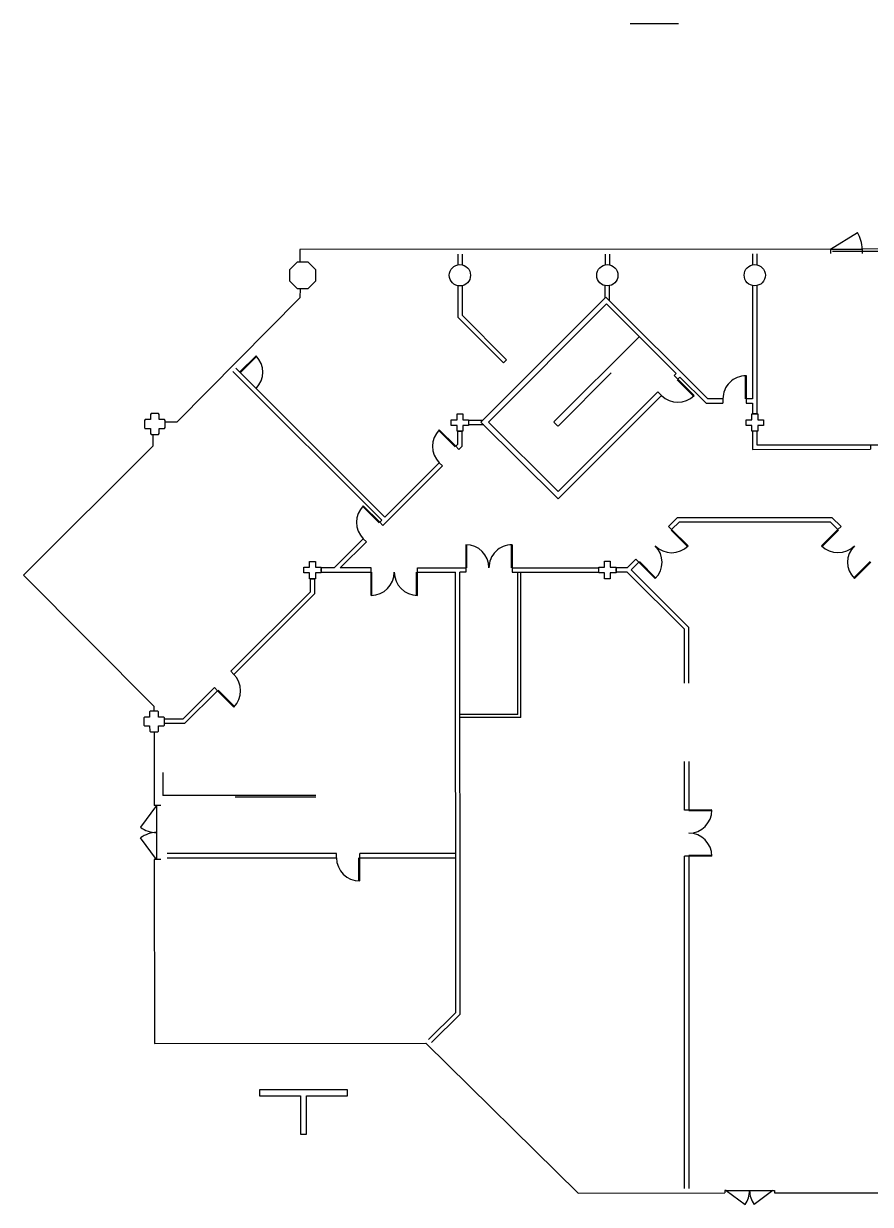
# Model space of a CAD drawing. Header units: metres. Extents: x -170671 to 7046476, y -35663801 to 566855.
# Drawn here: x 5975 to 8874, y 4118 to 8163 of the extents above; entities that cross this region are included whole.
import ezdxf

# ---------------------------------------------------------------- set-up
doc = ezdxf.new("R2010")
doc.units = ezdxf.units.M
doc.header["$LTSCALE"] = 100
for name, color, linetype in [('0-cloison', 250, 'Continuous'), ('0-mur', 250, 'Continuous'), ('0-porte', 6, 'Continuous'), ('G-portes', 250, 'Continuous')]:
    doc.layers.add(name, color=color, linetype=linetype)

# ---------------------------------------------------------------- blocks, each defined once
blk = doc.blocks.new('NGF')
blk.add_line((-82.5, -18.4), (82.5, -18.4))

msp = doc.modelspace()

# ---------------------------------------------------------------- linework, layer by layer
at = {"layer": '0-cloison', "color": 0}
for p, q in [((7461.548, 7372.808), (7461.566, 7336.812)), ((7476.433, 7372.793), (7476.429, 7336.842)), ((7966.358, 7373.279), (7966.368, 7336.484)), ((7981.228, 7373.31), (7981.237, 7336.516)), ((8471.169, 7373.749), (8471.173, 7336.605)), ((8486.038, 7373.781), (8486.036, 7336.635)), ((7461.573, 7264.715), (7461.596, 7157.467)), ((7476.451, 7264.698), (7476.474, 7163.625)), ((7966.392, 7223.312), (7966.385, 7265.235)), ((7981.264, 7214.132), (7981.248, 7265.265)), ((8471.184, 7265.355), (8471.272, 6877.542)), ((8486.063, 7265.338), (8486.15, 6825.941)), ((7476.474, 7163.625), (7476.474, 7163.625)), ((7476.474, 7163.625), (7476.474, 7163.625)), ((7628.565, 7011.606), (7476.474, 7163.625)), ((7461.596, 7157.467), (7461.596, 7157.467)), ((7461.596, 7157.467), (7461.596, 7157.467)), ((7618.055, 7001.093), (7461.596, 7157.467)), ((7628.565, 7011.606), (7618.055, 7001.093)), ((7618.055, 7001.093), (7618.055, 7001.093)), ((7618.055, 7001.093), (7618.055, 7001.093)), ((7628.565, 7011.606), (7628.565, 7011.606)), ((7628.565, 7011.606), (7628.565, 7011.606)), ((6691.325, 6971.542), (7201.486, 6461.617)), ((6701.835, 6982.056), (7212.003, 6472.132)), ((8318.012, 6877.511), (8318.012, 6877.511)), ((8318.012, 6877.511), (8318.012, 6877.511)), ((8445.987, 6877.522), (8445.987, 6877.522)), ((8448.963, 6877.519), (8448.957, 6862.68)), ((8471.272, 6877.542), (8448.963, 6877.519)), ((8448.963, 6877.519), (8448.963, 6877.519)), ((8448.963, 6877.519), (8448.963, 6877.519)), ((8448.963, 6877.519), (8448.963, 6877.519)), ((8448.963, 6877.519), (8448.963, 6877.519)), ((8448.963, 6877.519), (8448.963, 6877.519)), ((8471.272, 6877.542), (8471.272, 6877.542)), ((8471.272, 6877.542), (8471.272, 6877.542)), ((8311.857, 6862.639), (8311.857, 6862.639)), ((8311.857, 6862.639), (8311.857, 6862.639)), ((8448.957, 6862.68), (8448.957, 6862.68)), ((8448.957, 6862.68), (8448.957, 6862.68)), ((8448.957, 6862.68), (8471.275, 6862.655)), ((8471.275, 6862.655), (8471.275, 6862.655)), ((8471.275, 6862.655), (8471.275, 6862.655)), ((8471.275, 6862.655), (8471.281, 6825.909)), ((7546.661, 6803.403), (7498.858, 6803.417)), ((7461.695, 6721.906), (7461.685, 6766.219)), ((7476.565, 6715.763), (7476.557, 6766.201)), ((7550.769, 6788.538), (7498.862, 6788.53)), ((8471.299, 6766.411), (8471.3, 6704.47)), ((8486.162, 6766.442), (8486.176, 6719.491)), ((7461.695, 6721.906), (7454.68, 6714.928)), ((7454.68, 6714.928), (7454.68, 6714.928)), ((7454.68, 6714.928), (7454.68, 6714.928)), ((7454.68, 6714.928), (7454.68, 6714.928)), ((7454.68, 6714.928), (7454.68, 6714.928)), ((7454.68, 6714.928), (7454.68, 6714.928)), ((7454.68, 6714.928), (7465.207, 6704.383)), ((7461.695, 6721.906), (7461.695, 6721.906)), ((7461.695, 6721.906), (7461.695, 6721.906)), ((7476.565, 6715.763), (7465.207, 6704.383)), ((7476.565, 6715.763), (7476.565, 6715.763)), ((7476.565, 6715.763), (7476.565, 6715.763)), ((8486.176, 6719.491), (8874.48, 6719.551)), ((8486.176, 6719.491), (8486.176, 6719.491)), ((8486.176, 6719.491), (8486.176, 6719.491)), ((8874.48, 6719.551), (8874.473, 6704.563)), ((7465.207, 6704.383), (7465.207, 6704.383)), ((7465.207, 6704.383), (7465.207, 6704.383)), ((8471.3, 6704.47), (8874.473, 6704.563)), ((8471.3, 6704.47), (8471.3, 6704.47)), ((8471.3, 6704.47), (8471.3, 6704.47)), ((7409.129, 6648.273), (7204.998, 6444.094)), ((7398.602, 6658.818), (7212.003, 6472.132)), ((7398.602, 6658.818), (7398.602, 6658.818)), ((7398.602, 6658.818), (7398.602, 6658.818)), ((7398.602, 6658.818), (7398.602, 6658.818)), ((7398.602, 6658.818), (7398.602, 6658.818)), ((7398.602, 6658.818), (7409.129, 6648.273)), ((7409.129, 6648.273), (7409.129, 6648.273)), ((7409.129, 6648.273), (7409.129, 6648.273)), ((7212.003, 6472.132), (7212.003, 6472.132)), ((7212.003, 6472.132), (7212.003, 6472.132)), ((8214.524, 6471.406), (8183.577, 6440.43)), ((8214.524, 6471.406), (8743.057, 6471.485)), ((8214.524, 6471.406), (8214.524, 6471.406)), ((8214.524, 6471.406), (8214.524, 6471.406)), ((8743.057, 6471.485), (8743.057, 6471.485)), ((8743.057, 6471.485), (8743.057, 6471.485)), ((8743.057, 6471.485), (8774.014, 6440.571)), ((7201.486, 6461.617), (7194.48, 6454.592)), ((7194.48, 6454.592), (7194.48, 6454.592)), ((7194.48, 6454.592), (7194.48, 6454.592)), ((7194.48, 6454.592), (7194.48, 6454.592)), ((7194.48, 6454.592), (7194.48, 6454.592)), ((7194.48, 6454.592), (7194.48, 6454.592)), ((7194.48, 6454.592), (7204.998, 6444.094)), ((7201.486, 6461.617), (7201.486, 6461.617)), ((7201.486, 6461.617), (7201.486, 6461.617)), ((7204.998, 6444.094), (7204.998, 6444.094)), ((7204.998, 6444.094), (7204.998, 6444.094)), ((8183.577, 6440.43), (8183.577, 6440.43)), ((8183.577, 6440.43), (8183.577, 6440.43)), ((8194.094, 6429.933), (8183.577, 6440.43)), ((8220.699, 6456.506), (8194.094, 6429.933)), ((8220.699, 6456.506), (8736.903, 6456.613)), ((8220.699, 6456.506), (8220.699, 6456.506)), ((8220.699, 6456.506), (8220.699, 6456.506)), ((8736.903, 6456.613), (8736.903, 6456.613)), ((8736.903, 6456.613), (8736.903, 6456.613)), ((8736.903, 6456.613), (8763.498, 6430.057)), ((8763.498, 6430.057), (8774.014, 6440.571)), ((8774.014, 6440.571), (8774.014, 6440.571)), ((8774.014, 6440.571), (8774.014, 6440.571)), ((7138.403, 6398.482), (7038.454, 6298.508)), ((7138.403, 6398.482), (7138.403, 6398.482)), ((7138.403, 6398.482), (7138.403, 6398.482)), ((7138.403, 6398.482), (7138.403, 6398.482)), ((7138.403, 6398.482), (7138.403, 6398.482)), ((7138.403, 6398.482), (7148.92, 6387.984)), ((8191.989, 6427.82), (8191.989, 6427.82)), ((8194.094, 6429.933), (8194.094, 6429.933)), ((8194.094, 6429.933), (8194.094, 6429.933)), ((8194.094, 6429.933), (8194.094, 6429.933)), ((8194.094, 6429.933), (8194.094, 6429.933)), ((8194.094, 6429.933), (8194.094, 6429.933)), ((8763.498, 6430.057), (8763.498, 6430.057)), ((8763.498, 6430.057), (8763.498, 6430.057)), ((8763.498, 6430.057), (8763.498, 6430.057)), ((8763.498, 6430.057), (8763.498, 6430.057)), ((8763.498, 6430.057), (8763.498, 6430.057)), ((8765.608, 6427.939), (8765.608, 6427.939)), ((7148.92, 6387.984), (7059.488, 6298.525)), ((7148.92, 6387.984), (7148.92, 6387.984)), ((7148.92, 6387.984), (7148.92, 6387.984)), ((8071.428, 6328.211), (8041.922, 6298.718)), ((8081.94, 6317.713), (8055.526, 6291.277)), ((8071.428, 6328.211), (8071.428, 6328.211)), ((8071.428, 6328.211), (8071.428, 6328.211)), ((8081.94, 6317.713), (8071.428, 6328.211)), ((8081.94, 6317.713), (8081.94, 6317.713)), ((8081.94, 6317.713), (8081.94, 6317.713)), ((8081.94, 6317.713), (8081.94, 6317.713)), ((8081.94, 6317.713), (8081.94, 6317.713)), ((8081.94, 6317.713), (8081.94, 6317.713)), ((8084.045, 6319.826), (8084.045, 6319.826)), ((8873.601, 6319.994), (8873.601, 6319.994)), ((6994.158, 6283.638), (7165.03, 6283.65)), ((7038.454, 6298.508), (6994.164, 6298.477)), ((7038.454, 6298.508), (7038.454, 6298.508)), ((7038.454, 6298.508), (7038.454, 6298.508)), ((7165.02, 6298.536), (7059.488, 6298.525)), ((7059.488, 6298.525), (7059.488, 6298.525)), ((7059.488, 6298.525), (7059.488, 6298.525)), ((7165.02, 6298.536), (7165.02, 6298.536)), ((7165.02, 6298.536), (7165.02, 6298.536)), ((7165.03, 6283.65), (7165.02, 6298.536)), ((7165.03, 6283.65), (7165.03, 6283.65)), ((7165.03, 6283.65), (7165.03, 6283.65)), ((7165.03, 6283.65), (7165.03, 6283.65)), ((7165.03, 6283.65), (7165.03, 6283.65)), ((7165.03, 6283.65), (7165.03, 6283.65)), ((7168.006, 6283.647), (7168.006, 6283.647)), ((7320.692, 6283.713), (7320.692, 6283.713)), ((7323.668, 6283.709), (7323.674, 6298.549)), ((7323.668, 6283.709), (7454.353, 6283.714)), ((7323.668, 6283.709), (7323.668, 6283.709)), ((7323.668, 6283.709), (7323.668, 6283.709)), ((7323.668, 6283.709), (7323.668, 6283.709)), ((7323.668, 6283.709), (7323.668, 6283.709)), ((7323.668, 6283.709), (7323.668, 6283.709)), ((7323.674, 6298.549), (7489.046, 6298.608)), ((7323.674, 6298.549), (7323.674, 6298.549)), ((7323.674, 6298.549), (7323.674, 6298.549)), ((7454.353, 6283.714), (7454.353, 6283.714)), ((7454.353, 6283.714), (7454.353, 6283.714)), ((7454.678, 4775.876), (7454.353, 6283.714)), ((7469.216, 6283.744), (7469.216, 6283.744)), ((7469.216, 6283.744), (7469.216, 6283.744)), ((7469.547, 4769.733), (7469.216, 6283.744)), ((7489.056, 6283.722), (7469.216, 6283.744)), ((7489.046, 6298.608), (7489.046, 6298.608)), ((7489.046, 6298.608), (7489.046, 6298.608)), ((7489.046, 6298.608), (7489.046, 6298.608)), ((7489.046, 6298.608), (7489.046, 6298.608)), ((7489.046, 6298.608), (7489.046, 6298.608)), ((7489.046, 6298.608), (7489.056, 6283.722)), ((7489.056, 6283.722), (7489.056, 6283.722)), ((7489.056, 6283.722), (7489.056, 6283.722)), ((7492.022, 6298.605), (7492.022, 6298.605)), ((7644.724, 6298.624), (7644.724, 6298.624)), ((7647.7, 6298.621), (7647.694, 6283.781)), ((7647.694, 6283.781), (7944.283, 6283.802)), ((7647.694, 6283.781), (7647.694, 6283.781)), ((7647.694, 6283.781), (7647.694, 6283.781)), ((7647.7, 6298.621), (7944.279, 6298.689)), ((7647.7, 6298.621), (7647.7, 6298.621)), ((7647.7, 6298.621), (7647.7, 6298.621)), ((7647.7, 6298.621), (7647.7, 6298.621)), ((7647.7, 6298.621), (7647.7, 6298.621)), ((7647.7, 6298.621), (7647.7, 6298.621)), ((7667.529, 6283.759), (7667.529, 6283.759)), ((7667.631, 5796.315), (7667.529, 6283.759)), ((7677.446, 6283.747), (7677.446, 6283.747)), ((7677.553, 5786.396), (7677.446, 6283.747)), ((8041.922, 6298.718), (8003.769, 6298.717)), ((8041.932, 6283.832), (8003.772, 6283.83)), ((8041.922, 6298.718), (8041.922, 6298.718)), ((8041.922, 6298.718), (8041.922, 6298.718)), ((8041.932, 6283.832), (8041.932, 6283.832)), ((8041.932, 6283.832), (8041.932, 6283.832)), ((8237.549, 6088.323), (8041.932, 6283.832)), ((8055.526, 6291.277), (8055.526, 6291.277)), ((8055.526, 6291.277), (8055.526, 6291.277)), ((8252.421, 6094.479), (8055.526, 6291.277)), ((6956.992, 6217.013), (6956.991, 6261.278)), ((6971.867, 6210.872), (6971.86, 6261.31)), ((6684.491, 5944.411), (6956.992, 6217.013)), ((6695.017, 5933.866), (6971.867, 6210.872)), ((6956.992, 6217.013), (6956.992, 6217.013)), ((6956.992, 6217.013), (6956.992, 6217.013)), ((6971.867, 6210.872), (6971.867, 6210.872)), ((6971.867, 6210.872), (6971.867, 6210.872)), ((8237.549, 6088.323), (8237.549, 6088.323)), ((8237.549, 6088.323), (8237.549, 6088.323)), ((8237.594, 5903.354), (8237.549, 6088.323)), ((8252.421, 6094.479), (8252.421, 6094.479)), ((8252.421, 6094.479), (8252.421, 6094.479)), ((8252.463, 5903.385), (8252.421, 6094.479)), ((6684.491, 5944.411), (6684.491, 5944.411)), ((6684.491, 5944.411), (6684.491, 5944.411)), ((6684.491, 5944.411), (6695.017, 5933.866)), ((6695.017, 5933.866), (6695.017, 5933.866)), ((6695.017, 5933.866), (6695.017, 5933.866)), ((6695.017, 5933.866), (6695.017, 5933.866)), ((6695.017, 5933.866), (6695.017, 5933.866)), ((6520.107, 5779.936), (6628.419, 5888.302)), ((6526.275, 5765.036), (6638.94, 5877.756)), ((6628.419, 5888.302), (6628.419, 5888.302)), ((6628.419, 5888.302), (6628.419, 5888.302)), ((6628.419, 5888.302), (6638.94, 5877.756)), ((6638.94, 5877.756), (6638.94, 5877.756)), ((6638.94, 5877.756), (6638.94, 5877.756)), ((6638.94, 5877.756), (6638.94, 5877.756)), ((6638.94, 5877.756), (6638.94, 5877.756)), ((6638.94, 5877.756), (6638.94, 5877.756)), ((6641.045, 5879.869), (6641.045, 5879.869)), ((7667.631, 5796.315), (7469.328, 5796.252)), ((7677.553, 5786.396), (7469.333, 5786.344)), ((7667.631, 5796.315), (7667.631, 5796.315)), ((7667.631, 5796.315), (7667.631, 5796.315)), ((7677.553, 5786.396), (7677.553, 5786.396)), ((7677.553, 5786.396), (7677.553, 5786.396)), ((7677.553, 5786.396), (7677.553, 5786.396)), ((6526.275, 5765.036), (6457.321, 5765.059)), ((6520.107, 5779.936), (6457.327, 5779.898)), ((6520.107, 5779.936), (6520.107, 5779.936)), ((6520.107, 5779.936), (6520.107, 5779.936)), ((6526.275, 5765.036), (6526.275, 5765.036)), ((6526.275, 5765.036), (6526.275, 5765.036)), ((8237.685, 5469.235), (8237.649, 5635.235)), ((8252.518, 5635.266), (8252.557, 5469.218)), ((6452.32, 5597.755), (6452.337, 5518.439)), ((6452.337, 5518.439), (6452.337, 5518.439)), ((6452.337, 5518.439), (6452.337, 5518.439)), ((6467.215, 5518.423), (6452.337, 5518.439)), ((6695.71, 5518.489), (6467.215, 5518.423)), ((6467.215, 5518.423), (6467.215, 5518.423)), ((6467.215, 5518.423), (6467.215, 5518.423)), ((6975.374, 5518.516), (6695.71, 5518.489)), ((6975.369, 5513.586), (6699.776, 5513.526)), ((8237.685, 5469.235), (8237.685, 5469.235)), ((8237.685, 5469.235), (8237.685, 5469.235)), ((8252.557, 5469.218), (8237.685, 5469.235)), ((8252.553, 5466.279), (8252.553, 5466.279)), ((8252.557, 5469.218), (8252.557, 5469.218)), ((8252.557, 5469.218), (8252.557, 5469.218)), ((8252.557, 5469.218), (8252.557, 5469.218)), ((8252.557, 5469.218), (8252.557, 5469.218)), ((8252.557, 5469.218), (8252.557, 5469.218)), ((6467.255, 5305.271), (7046.588, 5305.386)), ((7046.594, 5320.225), (6467.261, 5320.11)), ((7046.588, 5305.386), (7046.594, 5320.225)), ((7046.588, 5305.386), (7046.588, 5305.386)), ((7046.588, 5305.386), (7046.588, 5305.386)), ((7046.588, 5305.386), (7046.588, 5305.386)), ((7046.588, 5305.386), (7046.588, 5305.386)), ((7046.594, 5320.225), (7046.594, 5320.225)), ((7046.594, 5320.225), (7046.594, 5320.225)), ((7122.936, 5305.395), (7122.936, 5305.395)), ((7454.557, 5320.328), (7125.908, 5320.279)), ((7125.908, 5320.279), (7125.908, 5320.279)), ((7125.908, 5320.279), (7125.908, 5320.279)), ((7125.912, 5305.392), (7125.908, 5320.279)), ((7125.912, 5305.392), (7454.561, 5305.441)), ((7125.912, 5305.392), (7125.912, 5305.392)), ((7125.912, 5305.392), (7125.912, 5305.392)), ((7125.912, 5305.392), (7125.912, 5305.392)), ((7125.912, 5305.392), (7125.912, 5305.392)), ((7125.912, 5305.392), (7125.912, 5305.392)), ((8237.712, 5310.603), (8237.712, 5310.603)), ((8237.712, 5310.603), (8237.712, 5310.603)), ((8252.59, 5310.587), (8237.712, 5310.603)), ((8237.956, 4172.405), (8237.712, 5310.603)), ((8331.915, 5313.58), (8252.585, 5313.573)), ((8252.585, 5313.573), (8252.585, 5313.573)), ((8331.914, 5310.592), (8252.59, 5310.587)), ((8252.59, 5310.587), (8252.59, 5310.587)), ((8252.59, 5310.587), (8252.59, 5310.587)), ((8252.59, 5310.587), (8252.59, 5310.587)), ((8252.59, 5310.587), (8252.59, 5310.587)), ((8252.59, 5310.587), (8252.59, 5310.587)), ((8252.59, 5310.587), (8252.835, 4172.389)), ((7454.678, 4775.876), (7361.661, 4682.863)), ((7454.678, 4775.876), (7454.678, 4775.876)), ((7454.678, 4775.876), (7454.678, 4775.876)), ((7469.547, 4769.733), (7372.256, 4672.381)), ((7469.547, 4769.733), (7469.547, 4769.733)), ((7469.547, 4769.733), (7469.547, 4769.733))]:
    msp.add_line(p, q, dxfattribs=at)
at = {"layer": '0-mur', "color": 0}
for p, q in [((6920.825, 7388.768), (6920.803, 7345.893)), ((8738.196, 7390.522), (6920.825, 7388.768)), ((9905.541, 7391.639), (8846.418, 7390.622)), ((6922.441, 7255.25), (6921.43, 7223.779)), ((6921.43, 7223.779), (6501.444, 6799.138)), ((7969.22, 7226.167), (7541.277, 6798.045)), ((7971.324, 7203.035), (7566.513, 6798.056)), ((8318.012, 6877.511), (7969.22, 7226.167)), ((7971.324, 7203.035), (8209.758, 6964.69)), ((8083.531, 7090.853), (7791.228, 6798.413)), ((7987.151, 6966.397), (7805.248, 6784.433)), ((8209.758, 6964.69), (8202.752, 6957.665)), ((8202.752, 6957.665), (8202.752, 6957.665)), ((8202.752, 6957.665), (8202.752, 6957.665)), ((8202.752, 6957.665), (8215.373, 6945.048)), ((8209.758, 6964.69), (8209.758, 6964.69)), ((8209.758, 6964.69), (8209.758, 6964.69)), ((8213.274, 6942.936), (8213.274, 6942.936)), ((8222.385, 6952.075), (8215.373, 6945.048)), ((8215.373, 6945.048), (8215.373, 6945.048)), ((8215.373, 6945.048), (8215.373, 6945.048)), ((8215.373, 6945.048), (8215.373, 6945.048)), ((8215.373, 6945.048), (8215.373, 6945.048)), ((8215.373, 6945.048), (8215.373, 6945.048)), ((8222.385, 6952.075), (8222.385, 6952.075)), ((8222.385, 6952.075), (8222.385, 6952.075)), ((8222.385, 6952.075), (8311.857, 6862.639)), ((8146.675, 6901.555), (7804.947, 6559.711)), ((8159.302, 6888.939), (7804.952, 6534.467)), ((8146.675, 6901.555), (8146.675, 6901.555)), ((8146.675, 6901.555), (8146.675, 6901.555)), ((8159.302, 6888.939), (8146.675, 6901.555)), ((8159.302, 6888.939), (8159.302, 6888.939)), ((8159.302, 6888.939), (8159.302, 6888.939)), ((8159.302, 6888.939), (8159.302, 6888.939)), ((8159.302, 6888.939), (8159.302, 6888.939)), ((8369.639, 6877.513), (8318.012, 6877.511)), ((8369.639, 6877.513), (8369.639, 6877.513)), ((8369.639, 6877.513), (8369.639, 6877.513)), ((8369.639, 6877.513), (8369.639, 6877.513)), ((8369.639, 6877.513), (8369.639, 6877.513)), ((8369.639, 6877.513), (8369.643, 6862.626)), ((8311.857, 6862.639), (8369.643, 6862.626)), ((8369.643, 6862.626), (8369.643, 6862.626)), ((8369.643, 6862.626), (8369.643, 6862.626)), ((6460.094, 6798.848), (6501.444, 6799.138)), ((7439.368, 6786.061), (7439.363, 6805.877)), ((7439.363, 6805.877), (7459.198, 6805.855)), ((7459.198, 6805.855), (7459.189, 6825.72)), ((7459.189, 6825.72), (7479.024, 6825.697)), ((7479.024, 6825.697), (7479.028, 6805.881)), ((7479.028, 6805.881), (7498.853, 6805.906)), ((7498.853, 6805.906), (7498.861, 6786.041)), ((7498.858, 6803.417), (7498.858, 6803.417)), ((7804.952, 6534.467), (7541.277, 6798.045)), ((7566.513, 6798.056), (7804.947, 6559.711)), ((7791.228, 6798.413), (7791.228, 6798.413)), ((7791.23, 6797.716), (7791.23, 6797.716)), ((7791.23, 6797.716), (7804.552, 6784.393)), ((8448.976, 6786.253), (8448.977, 6806.07)), ((8448.977, 6806.07), (8468.802, 6806.095)), ((8468.802, 6806.095), (8468.803, 6825.913)), ((8468.803, 6825.913), (8488.628, 6825.938)), ((8471.281, 6825.909), (8471.281, 6825.909)), ((8483.672, 6825.944), (8473.759, 6825.906)), ((8473.759, 6825.906), (8473.759, 6825.906)), ((8483.672, 6825.944), (8483.672, 6825.944)), ((8486.15, 6825.941), (8486.15, 6825.941)), ((8488.628, 6825.938), (8488.642, 6806.074)), ((8488.642, 6806.074), (8508.467, 6806.099)), ((8508.467, 6806.099), (8508.466, 6786.281)), ((6417.279, 6755.892), (6417.424, 6715.739)), ((7459.202, 6786.038), (7439.368, 6786.061)), ((7459.201, 6766.221), (7459.202, 6786.038)), ((7479.041, 6766.199), (7459.201, 6766.221)), ((7461.685, 6766.219), (7461.685, 6766.219)), ((7464.163, 6766.216), (7464.163, 6766.216)), ((7464.163, 6766.216), (7474.08, 6766.204)), ((7474.08, 6766.204), (7474.08, 6766.204)), ((7476.557, 6766.201), (7476.557, 6766.201)), ((7498.861, 6786.041), (7479.027, 6786.063)), ((7479.027, 6786.063), (7479.041, 6766.199)), ((7498.862, 6788.53), (7498.862, 6788.53)), ((7804.552, 6784.393), (7804.552, 6784.393)), ((7805.248, 6784.433), (7805.248, 6784.433)), ((8468.807, 6786.279), (8448.976, 6786.253)), ((8468.815, 6766.413), (8468.807, 6786.279)), ((8488.646, 6766.44), (8468.815, 6766.413)), ((8471.299, 6766.411), (8471.299, 6766.411)), ((8483.684, 6766.445), (8473.776, 6766.408)), ((8473.776, 6766.408), (8473.776, 6766.408)), ((8483.684, 6766.445), (8483.684, 6766.445)), ((8486.162, 6766.442), (8486.162, 6766.442)), ((8508.466, 6786.281), (8488.641, 6786.256)), ((8488.641, 6786.256), (8488.646, 6766.44)), ((6417.424, 6715.739), (5975.301, 6273.384)), ((6954.495, 6320.78), (6974.326, 6320.806)), ((6954.5, 6300.963), (6954.495, 6320.78)), ((6959.457, 6320.774), (6969.364, 6320.811)), ((6959.457, 6320.774), (6959.457, 6320.774)), ((6969.364, 6320.811), (6969.364, 6320.811)), ((6974.326, 6320.806), (6974.325, 6300.988)), ((7964.114, 6301.156), (7964.1, 6321.02)), ((7964.1, 6321.02), (7983.94, 6320.998)), ((7983.94, 6320.998), (7983.939, 6301.181)), ((6421.781, 5824.036), (5975.301, 6273.384)), ((6934.674, 6281.121), (6934.675, 6300.938)), ((6954.499, 6281.146), (6934.674, 6281.121)), ((6934.675, 6300.938), (6954.5, 6300.963)), ((6954.513, 6261.282), (6954.499, 6281.146)), ((6974.325, 6300.988), (6994.159, 6300.966)), ((6974.339, 6281.124), (6974.338, 6261.307)), ((6994.164, 6281.149), (6974.339, 6281.124)), ((6994.158, 6283.638), (6994.158, 6283.638)), ((6994.159, 6300.966), (6994.164, 6281.149)), ((6994.16, 6296.036), (6994.16, 6296.036)), ((6994.169, 6286.08), (6994.16, 6296.036)), ((6994.164, 6298.477), (6994.164, 6298.477)), ((6994.169, 6286.08), (6994.169, 6286.08)), ((7944.278, 6281.361), (7944.28, 6301.179)), ((7964.113, 6281.338), (7944.278, 6281.361)), ((7944.279, 6298.689), (7944.279, 6298.689)), ((7944.28, 6301.179), (7964.114, 6301.156)), ((7944.283, 6283.802), (7944.283, 6283.802)), ((7944.284, 6296.2), (7944.284, 6296.2)), ((7944.284, 6286.292), (7944.284, 6296.2)), ((7944.284, 6286.292), (7944.284, 6286.292)), ((7964.117, 6261.522), (7964.113, 6281.338)), ((7983.939, 6301.181), (8003.763, 6301.206)), ((8003.778, 6281.342), (7983.943, 6281.365)), ((7983.943, 6281.365), (7983.952, 6261.499)), ((8003.763, 6301.206), (8003.778, 6281.342)), ((8003.768, 6296.228), (8003.768, 6296.228)), ((8003.773, 6286.32), (8003.768, 6296.228)), ((8003.769, 6298.717), (8003.769, 6298.717)), ((8003.772, 6283.83), (8003.772, 6283.83)), ((8003.773, 6286.32), (8003.773, 6286.32)), ((6974.338, 6261.307), (6954.513, 6261.282)), ((6956.991, 6261.278), (6956.991, 6261.278)), ((6959.459, 6261.323), (6959.459, 6261.323)), ((6959.459, 6261.323), (6969.382, 6261.313)), ((6969.382, 6261.313), (6969.382, 6261.313)), ((6971.86, 6261.31), (6971.86, 6261.31)), ((7983.952, 6261.499), (7964.117, 6261.522)), ((6421.79, 5807.657), (6421.781, 5824.036)), ((6422.168, 5736.629), (6422.414, 5484.481)), ((6422.585, 5299.538), (6423.193, 4669.64)), ((6423.193, 4669.64), (7352.959, 4670.519)), ((7352.959, 4670.519), (7873.597, 4157.159)), ((8380.926, 4165.651), (8375.928, 4165.649)), ((8375.928, 4165.649), (8375.935, 4157.634)), ((8540.931, 4165.784), (8545.934, 4165.787)), ((8545.934, 4165.787), (8545.932, 4157.82)), ((7873.597, 4157.159), (8375.935, 4157.634)), ((8545.932, 4157.82), (9048.27, 4158.295))]:
    msp.add_line(p, q, dxfattribs=at)
for points in [[(6976.108, 7281.85), (6976.069, 7319.385), (6949.507, 7345.899), (6911.97, 7345.872), (6885.449, 7319.315), (6885.488, 7281.779), (6912.05, 7255.266), (6949.587, 7255.293), (6976.108, 7281.85)], [(6439.616, 6776.286), (6457.614, 6776.295), (6460.116, 6778.786), (6460.093, 6803.777), (6457.582, 6806.313), (6439.588, 6806.255), (6439.568, 6824.276), (6437.067, 6826.764), (6412.068, 6826.751), (6409.565, 6824.26), (6409.585, 6806.239), (6391.587, 6806.23), (6389.084, 6803.739), (6389.108, 6778.748), (6391.618, 6776.212), (6409.613, 6776.27), (6409.632, 6758.249), (6412.133, 6755.761), (6437.133, 6755.774), (6439.635, 6758.265), (6439.616, 6776.286)], [(6436.845, 5757.136), (6454.849, 5757.146), (6457.336, 5759.685), (6457.319, 5784.677), (6454.818, 5787.165), (6436.814, 5787.155), (6436.804, 5805.128), (6434.293, 5807.664), (6409.297, 5807.602), (6406.801, 5805.112), (6406.811, 5787.139), (6388.822, 5787.082), (6386.32, 5784.591), (6386.343, 5759.6), (6388.844, 5757.112), (6406.842, 5757.12), (6406.868, 5739.101), (6409.369, 5736.613), (6434.368, 5736.625), (6436.861, 5739.165), (6436.845, 5757.136)], [(7084.007, 4490.143), (7083.982, 4510.653), (6782.489, 4510.35), (6782.508, 4489.84), (6923, 4490.01), (6923.135, 4359.482), (6943.635, 4359.492), (6943.506, 4490.021), (7084.007, 4490.143)]]:
    msp.add_lwpolyline(points, close=True, dxfattribs=at)
for centre in [(7469.009, 7300.755), (7973.808, 7300.875), (8478.613, 7300.996)]:
    msp.add_circle(centre, 36.398, dxfattribs=at)
at = {"layer": '0-porte', "color": 0}
for p, q in [((8738.196, 7390.522), (8830.463, 7447.087)), ((8738.196, 7390.522), (8846.418, 7390.622)), ((8738.196, 7390.522), (8738.207, 7375.537)), ((8846.418, 7390.622), (8846.429, 7375.637)), ((6770.953, 7025.135), (6714.875, 6969.025)), ((6773.047, 7023.064), (6716.975, 6966.955)), ((6770.953, 7025.135), (6770.953, 7025.135)), ((6773.047, 7023.064), (6773.047, 7023.064)), ((8445.961, 6956.886), (8445.961, 6956.886)), ((8445.961, 6956.886), (8445.987, 6877.522)), ((8448.937, 6956.882), (8448.937, 6956.882)), ((8448.937, 6956.882), (8448.963, 6877.519)), ((8269.376, 6886.87), (8213.274, 6942.936)), ((8215.373, 6945.048), (8271.475, 6888.982)), ((8269.376, 6886.87), (8269.376, 6886.87)), ((8271.475, 6888.982), (8271.475, 6888.982)), ((6390.172, 6776.222), (6409.613, 6776.27)), ((7396.479, 6768.883), (7396.479, 6768.883)), ((7396.479, 6768.883), (7452.575, 6712.815)), ((7398.578, 6770.995), (7398.578, 6770.995)), ((7398.578, 6770.995), (7454.68, 6714.928)), ((8874.48, 6719.551), (8953.794, 6719.605)), ((7136.28, 6508.546), (7192.382, 6452.48)), ((7138.379, 6510.658), (7194.48, 6454.592)), ((8248.091, 6371.753), (8191.989, 6427.82)), ((8250.2, 6373.817), (8194.094, 6429.933)), ((8707.427, 6373.948), (8763.498, 6430.057)), ((8709.53, 6371.828), (8765.608, 6427.939)), ((7489.03, 6377.924), (7489.03, 6377.924)), ((7489.03, 6377.924), (7489.046, 6298.608)), ((7492.006, 6377.92), (7492.006, 6377.92)), ((7492.006, 6377.92), (7492.022, 6298.605)), ((7644.708, 6377.939), (7644.708, 6377.939)), ((7644.708, 6377.939), (7644.724, 6298.624)), ((7647.684, 6377.936), (7647.684, 6377.936)), ((7647.684, 6377.936), (7647.7, 6298.621)), ((8248.091, 6371.753), (8248.091, 6371.753)), ((8250.2, 6373.817), (8250.2, 6373.817)), ((8707.427, 6373.948), (8707.427, 6373.948)), ((8709.53, 6371.828), (8709.53, 6371.828)), ((8138.041, 6261.646), (8081.94, 6317.713)), ((8140.14, 6263.758), (8084.045, 6319.826)), ((8817.524, 6263.884), (8873.601, 6319.994)), ((8819.633, 6261.765), (8875.711, 6317.876)), ((7165.046, 6204.335), (7165.03, 6283.65)), ((7168.016, 6204.33), (7168.006, 6283.647)), ((7320.718, 6204.349), (7320.692, 6283.713)), ((7323.694, 6204.346), (7323.668, 6283.709)), ((8138.041, 6261.646), (8138.041, 6261.646)), ((8140.14, 6263.758), (8140.14, 6263.758)), ((8817.524, 6263.884), (8817.524, 6263.884)), ((8819.633, 6261.765), (8819.633, 6261.765)), ((7165.046, 6204.335), (7165.046, 6204.335)), ((7168.016, 6204.33), (7168.016, 6204.33)), ((7320.718, 6204.349), (7320.718, 6204.349)), ((7323.694, 6204.346), (7323.694, 6204.346)), ((6638.94, 5877.756), (6695.042, 5821.689)), ((6697.141, 5823.801), (6641.045, 5879.869)), ((6697.141, 5823.801), (6697.141, 5823.801)), ((6695.042, 5821.689), (6695.042, 5821.689)), ((6430.402, 5484.533), (6374.97, 5410.477)), ((6445.406, 5484.541), (6422.414, 5484.481)), ((6430.402, 5484.533), (6430.582, 5299.542)), ((8331.877, 5466.285), (8252.553, 5466.279)), ((8331.878, 5469.272), (8252.557, 5469.218)), ((8331.877, 5466.285), (8331.877, 5466.285)), ((8331.878, 5469.272), (8331.878, 5469.272)), ((6430.582, 5299.542), (6375.009, 5373.44)), ((6445.587, 5299.55), (6422.585, 5299.538)), ((7122.953, 5226.079), (7122.936, 5305.395)), ((7125.928, 5226.076), (7125.912, 5305.392)), ((8331.914, 5310.592), (8331.914, 5310.592)), ((8331.915, 5313.58), (8331.915, 5313.58)), ((7122.953, 5226.079), (7122.953, 5226.079)), ((7125.928, 5226.076), (7125.928, 5226.076)), ((8380.926, 4165.651), (8540.931, 4165.784)), ((8380.926, 4165.651), (8445.52, 4118.45)), ((8540.931, 4165.784), (8476.42, 4118.496))]:
    msp.add_line(p, q, dxfattribs=at)
for centre, radius, start, end in [((8738.196, 7390.522), 108.219, 0.055131, 31.497743), ((6714.875, 6969.025), 79.322, 315.012245, 45.012245), ((8448.963, 6877.519), 79.322, 90.012245, 180.012245), ((8215.373, 6945.048), 79.322, 225.012245, 315.012245), ((7454.68, 6714.928), 79.322, 135.012245, 225.012245), ((7194.48, 6454.592), 79.322, 135.012245, 225.012245), ((7489.046, 6298.608), 79.322, 0.012245, 90.012245), ((7647.7, 6298.621), 79.322, 90.012245, 180.012245), ((8194.094, 6429.933), 79.322, 225.012245, 315.012245), ((8081.94, 6317.713), 79.322, 315.012245, 45.012245), ((8763.498, 6430.057), 79.322, 225.012245, 315.012245), ((8875.711, 6317.876), 79.322, 135.012245, 225.012245), ((7165.03, 6283.65), 79.322, 270.012245, 0.012245), ((7323.668, 6283.709), 79.322, 180.012245, 270.012245), ((6638.94, 5877.756), 79.322, 315.012245, 45.012245), ((8252.557, 5469.218), 79.322, 270.012245, 0.012245), ((6430.402, 5484.533), 92.494, 233.175, 270.055131), ((6430.582, 5299.542), 92.494, 90.055131, 126.935266), ((8252.59, 5310.587), 79.322, 0.012245, 90.012245), ((7125.912, 5305.392), 79.322, 180.012245, 270.012245), ((8380.926, 4165.651), 80, 323.846069, 0.055133), ((8540.931, 4165.784), 80, 180.055131, 216.2642)]:
    msp.add_arc(centre, radius, start, end, dxfattribs=at)
at = {"layer": 'G-portes', "color": 0}
msp.add_line((8950.285, 7382.358), (8745.286, 7381.806), dxfattribs=at)

# ---------------------------------------------------------------- block references
at = {"rotation": 0.06192960771970651}
msp.add_blockref('NGF', (8134.727, 8180.972), dxfattribs=at)

doc.saveas('drawing.dxf')
